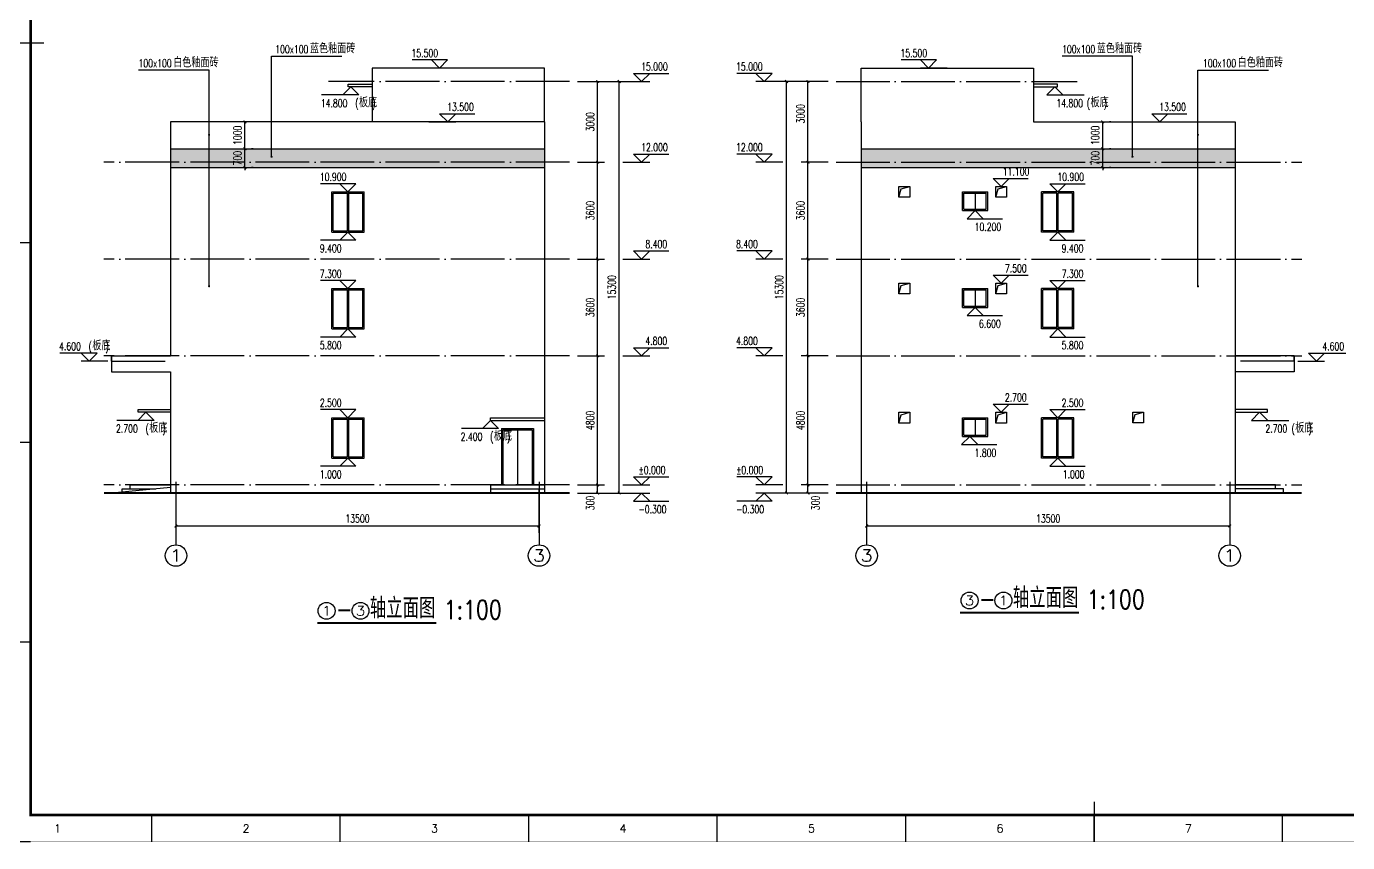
# Model space of a CAD drawing. Header units: millimetres. Extents: x 172649 to 472543, y 238332 to 449264.
# Drawn here: x 390762 to 439891, y 280894 to 311239 of the extents above; entities that cross this region are included whole.
import ezdxf
from ezdxf.enums import TextEntityAlignment as Align

# ---------------------------------------------------------------- set-up
doc = ezdxf.new("R2010")
doc.units = ezdxf.units.MM
doc.header["$LTSCALE"] = 1000
doc.linetypes.add('CENTER', pattern=[2, 1.25, -0.25, 0.25, -0.25])
doc.linetypes.add('DOTE', pattern=[2.42, 2, -0.2, 0.02, -0.2])
for name, color, linetype in [('01', 7, 'Continuous'), ('3T_WOOD', 21, 'Continuous'), ('AXIS', 3, 'Continuous'), ('AXIS_TEXT', 7, 'Continuous'), ('DIM_ELEV', 3, 'Continuous'), ('DIM_LEAD', 3, 'Continuous'), ('DIM_SYMB', 3, 'Continuous'), ('DOTE', 1, 'CENTER'), ('PUB_DIM', 3, 'Continuous'), ('PUB_TEXT', 7, 'Continuous'), ('STAIR', 2, 'Continuous'), ('TK', 7, 'Continuous'), ('WALL', 255, 'Continuous'), ('填充', 8, 'Continuous')]:
    doc.layers.add(name, color=color, linetype=linetype)
doc.styles.add('_HZTXT', font='txt.shx', dxfattribs={"width": 0.8, "bigfont": 'HZTXT.shx'})
doc.styles.add('_TCH_AXIS', font='COMPLEX', dxfattribs={"bigfont": 'GBCBIG'})
doc.styles.add('_TCH_DIM', font='SIMPLEX', dxfattribs={"bigfont": 'GBCBIG'})
doc.styles.add('_TCH_DIM_T3', font='SIMPLEX', dxfattribs={"width": 0.705882, "bigfont": 'GBCBIG'})
doc.styles.add('gedi', font='geditxt.shx', dxfattribs={"width": 0.8, "bigfont": 'hz.shx'})
doc.styles.get("Standard").update_dxf_attribs({"font": 'txt', "bigfont": 'gbcbig.shx'})
doc.dimstyles.new('_TCH_ARCH&&100', dxfattribs={"dimtxt": 297.5, "dimasz": 100, "dimexe": 250, "dimexo": 300, "dimgap": 126.25, "dimtad": 1, "dimdec": 0, "dimzin": 0, "dimdsep": 46, "dimtxsty": '_TCH_DIM_T3', "dimblk": 'ARCHTICK', "dimcen": 0.09, "dimclrt": 7, "dimazin": 2, "dimtfac": 1, "dimtdec": 0, "dimtix": 1, "dimtmove": 2, "dimatfit": 3, "dimfxl": 1, "dimtolj": 1, "dimtzin": 0, "dimarcsym": 0})
pattern_1 = [(0, (0, 0), (28.125, 56.25), [0, -56.25])]

# ---------------------------------------------------------------- blocks, each defined once
blk = doc.blocks.new('GEDI_WK_A1')
at = {"color": 3}
for p, q in [((25, 297), (0, 297)), ((25, 222.75), (0, 222.75)), ((25, 148.5), (0, 148.5)), ((25, 74.25), (0, 74.25)), ((70.08, 0), (70.08, 10)), ((140.17, 0), (140.17, 10)), ((210.25, 0), (210.25, 10)), ((280.33, 0), (280.33, 10)), ((350.42, 0), (350.42, 10)), ((420.5, 0), (420.5, 10)), ((490.58, 0), (490.58, 10)), ((25, 0), (0, 0))]:
    blk.add_line(p, q, dxfattribs=at)
for points, const_width in [([(0, 0), (841, 0), (841, 594), (0, 594)], 0.1), ([(25, 10), (831, 10), (831, 584), (25, 584)], 1)]:
    blk.add_lwpolyline(points, close=True, dxfattribs=dict(at, const_width=const_width))
at = {"color": 3, "const_width": 0.5}
for points in [[(30, 297), (0, 297)], [(420.5, 0), (420.5, 15)]]:
    blk.add_lwpolyline(points, dxfattribs=at)
at = {"color": 3}
for s, p in [('1', (35.04, 5)), ('2', (105.12, 5)), ('3', (175.21, 5)), ('4', (245.29, 5)), ('5', (315.38, 5)), ('6', (385.46, 5)), ('7', (455.54, 5))]:
    blk.add_text(s, height=3, dxfattribs=at).set_placement(p, align=Align.MIDDLE)
blk = doc.blocks.new('_ArchTick')
at = {"color": 0, "linetype": 'ByBlock', "const_width": 0.4}
blk.add_lwpolyline([(-0.5, -0.5), (0.5, 0.5)], dxfattribs=at)
blk = doc.blocks.new('*D114')
at = {"layer": 'DEFPOINTS', "color": 0}
for p in [(430784, 306691), (430784, 306691), (430784, 305991)]:
    blk.add_point(p, dxfattribs=at)
at = {"layer": 'PUB_DIM', "color": 0, "lineweight": -2}
for p, q in [((430784, 306691), (430784, 306791)), ((430784, 305991), (430784, 306691)), ((431084, 306691), (431034, 306691)), ((430784, 305991), (430784, 305891)), ((431084, 305991), (431034, 305991))]:
    blk.add_line(p, q, dxfattribs=at)
at = {"layer": 'PUB_DIM', "color": 0, "lineweight": -2, "xscale": 100, "yscale": 100, "zscale": 100}
for p, rotation in [((430784, 306691), 270), ((430784, 305991), 90)]:
    blk.add_blockref('_ArchTick', p, dxfattribs=dict(at, rotation=rotation))
at = {"layer": 'PUB_DIM', "color": 7, "insert": (430509, 306341), "char_height": 297.5, "attachment_point": 5, "rotation": 90, "style": '_TCH_DIM_T3'}
blk.add_mtext('\\A1;700', dxfattribs=at)
blk = doc.blocks.new('*D115')
at = {"layer": 'DEFPOINTS', "color": 0}
for p in [(430784, 307691), (430784, 307691), (430784, 306691)]:
    blk.add_point(p, dxfattribs=at)
at = {"layer": 'PUB_DIM', "color": 0, "lineweight": -2}
for p, q in [((430784, 306691), (430784, 307691)), ((431084, 307691), (431034, 307691)), ((431084, 306691), (431034, 306691))]:
    blk.add_line(p, q, dxfattribs=at)
at = {"layer": 'PUB_DIM', "color": 0, "lineweight": -2, "xscale": 100, "yscale": 100, "zscale": 100}
for p, rotation in [((430784, 307691), 90), ((430784, 306691), 270)]:
    blk.add_blockref('_ArchTick', p, dxfattribs=dict(at, rotation=rotation))
at = {"layer": 'PUB_DIM', "color": 7, "insert": (430509, 307191), "char_height": 297.5, "attachment_point": 5, "rotation": 90, "style": '_TCH_DIM_T3'}
blk.add_mtext('\\A1;1000', dxfattribs=at)
blk = doc.blocks.new('*D116')
at = {"layer": 'DEFPOINTS', "color": 0}
for p in [(398888, 306691), (398888, 306691), (398888, 305991)]:
    blk.add_point(p, dxfattribs=at)
at = {"layer": 'PUB_DIM', "color": 0, "lineweight": -2}
for p, q in [((398888, 306691), (398888, 306791)), ((398888, 305991), (398888, 306691)), ((399188, 306691), (399138, 306691)), ((398888, 305991), (398888, 305891)), ((399188, 305991), (399138, 305991))]:
    blk.add_line(p, q, dxfattribs=at)
at = {"layer": 'PUB_DIM', "color": 0, "lineweight": -2, "xscale": 100, "yscale": 100, "zscale": 100}
for p, rotation in [((398888, 306691), 270), ((398888, 305991), 90)]:
    blk.add_blockref('_ArchTick', p, dxfattribs=dict(at, rotation=rotation))
at = {"layer": 'PUB_DIM', "color": 7, "insert": (398613, 306341), "char_height": 297.5, "attachment_point": 5, "rotation": 90, "style": '_TCH_DIM_T3'}
blk.add_mtext('\\A1;700', dxfattribs=at)
blk = doc.blocks.new('*D117')
at = {"layer": 'DEFPOINTS', "color": 0}
for p in [(398888, 307691), (398888, 307691), (398888, 306691)]:
    blk.add_point(p, dxfattribs=at)
at = {"layer": 'PUB_DIM', "color": 0, "lineweight": -2}
for p, q in [((398888, 306691), (398888, 307691)), ((399188, 307691), (399138, 307691)), ((399188, 306691), (399138, 306691))]:
    blk.add_line(p, q, dxfattribs=at)
at = {"layer": 'PUB_DIM', "color": 0, "lineweight": -2, "xscale": 100, "yscale": 100, "zscale": 100}
for p, rotation in [((398888, 307691), 90), ((398888, 306691), 270)]:
    blk.add_blockref('_ArchTick', p, dxfattribs=dict(at, rotation=rotation))
at = {"layer": 'PUB_DIM', "color": 7, "insert": (398613, 307191), "char_height": 297.5, "attachment_point": 5, "rotation": 90, "style": '_TCH_DIM_T3'}
blk.add_mtext('\\A1;1000', dxfattribs=at)
blk = doc.blocks.new('*D449')
at = {"layer": 'DEFPOINTS', "color": 0}
for p in [(419026, 309191), (420071, 309191), (420071, 293891)]:
    blk.add_point(p, dxfattribs=at)
at = {"layer": 'PUB_DIM', "color": 0, "lineweight": -2}
for p, q in [((419771, 309191), (418776, 309191)), ((419026, 293891), (419026, 309191)), ((419771, 293891), (418776, 293891))]:
    blk.add_line(p, q, dxfattribs=at)
at = {"layer": 'PUB_DIM', "color": 0, "lineweight": -2, "xscale": 100, "yscale": 100, "zscale": 100}
for p, rotation in [((419026, 309191), 90), ((419026, 293891), 270)]:
    blk.add_blockref('_ArchTick', p, dxfattribs=dict(at, rotation=rotation))
at = {"layer": 'PUB_DIM', "color": 7, "insert": (418751, 301541), "char_height": 297.5, "attachment_point": 5, "rotation": 90, "style": '_TCH_DIM_T3'}
blk.add_mtext('\\A1;15300', dxfattribs=at)
blk = doc.blocks.new('*D450')
at = {"layer": 'DEFPOINTS', "color": 0}
for p in [(419826, 294191), (420871, 294191), (420871, 293891)]:
    blk.add_point(p, dxfattribs=at)
at = {"layer": 'PUB_DIM', "color": 0, "lineweight": -2}
for p, q in [((420571, 294191), (419576, 294191)), ((420571, 293891), (419576, 293891)), ((419826, 293891), (419826, 294191))]:
    blk.add_line(p, q, dxfattribs=at)
at = {"layer": 'PUB_DIM', "color": 0, "lineweight": -2, "xscale": 100, "yscale": 100, "zscale": 100}
for p, rotation in [((419826, 294191), 90), ((419826, 293891), 270)]:
    blk.add_blockref('_ArchTick', p, dxfattribs=dict(at, rotation=rotation))
at = {"layer": 'PUB_DIM', "color": 7, "insert": (420101, 293521), "char_height": 297.5, "attachment_point": 5, "rotation": 90, "style": '_TCH_DIM_T3'}
blk.add_mtext('\\A1;300', dxfattribs=at)
blk = doc.blocks.new('*D451')
at = {"layer": 'DEFPOINTS', "color": 0}
for p in [(419826, 298991), (420871, 298991), (420871, 294191)]:
    blk.add_point(p, dxfattribs=at)
at = {"layer": 'PUB_DIM', "color": 0, "lineweight": -2}
for p, q in [((420571, 298991), (419576, 298991)), ((419826, 294191), (419826, 298991)), ((420571, 294191), (419576, 294191))]:
    blk.add_line(p, q, dxfattribs=at)
at = {"layer": 'PUB_DIM', "color": 0, "lineweight": -2, "xscale": 100, "yscale": 100, "zscale": 100}
for p, rotation in [((419826, 298991), 90), ((419826, 294191), 270)]:
    blk.add_blockref('_ArchTick', p, dxfattribs=dict(at, rotation=rotation))
at = {"layer": 'PUB_DIM', "color": 7, "insert": (419551, 296591), "char_height": 297.5, "attachment_point": 5, "rotation": 90, "style": '_TCH_DIM_T3'}
blk.add_mtext('\\A1;4800', dxfattribs=at)
blk = doc.blocks.new('*D452')
at = {"layer": 'DEFPOINTS', "color": 0}
for p in [(419826, 302591), (420871, 302591), (420871, 298991)]:
    blk.add_point(p, dxfattribs=at)
at = {"layer": 'PUB_DIM', "color": 0, "lineweight": -2}
for p, q in [((420571, 302591), (419576, 302591)), ((419826, 298991), (419826, 302591)), ((420571, 298991), (419576, 298991))]:
    blk.add_line(p, q, dxfattribs=at)
at = {"layer": 'PUB_DIM', "color": 0, "lineweight": -2, "xscale": 100, "yscale": 100, "zscale": 100}
for p, rotation in [((419826, 302591), 90), ((419826, 298991), 270)]:
    blk.add_blockref('_ArchTick', p, dxfattribs=dict(at, rotation=rotation))
at = {"layer": 'PUB_DIM', "color": 7, "insert": (419551, 300791), "char_height": 297.5, "attachment_point": 5, "rotation": 90, "style": '_TCH_DIM_T3'}
blk.add_mtext('\\A1;3600', dxfattribs=at)
blk = doc.blocks.new('*D453')
at = {"layer": 'DEFPOINTS', "color": 0}
for p in [(419826, 306191), (420871, 306191), (420871, 302591)]:
    blk.add_point(p, dxfattribs=at)
at = {"layer": 'PUB_DIM', "color": 0, "lineweight": -2}
for p, q in [((420571, 306191), (419576, 306191)), ((419826, 302591), (419826, 306191)), ((420571, 302591), (419576, 302591))]:
    blk.add_line(p, q, dxfattribs=at)
at = {"layer": 'PUB_DIM', "color": 0, "lineweight": -2, "xscale": 100, "yscale": 100, "zscale": 100}
for p, rotation in [((419826, 306191), 90), ((419826, 302591), 270)]:
    blk.add_blockref('_ArchTick', p, dxfattribs=dict(at, rotation=rotation))
at = {"layer": 'PUB_DIM', "color": 7, "insert": (419551, 304391), "char_height": 297.5, "attachment_point": 5, "rotation": 90, "style": '_TCH_DIM_T3'}
blk.add_mtext('\\A1;3600', dxfattribs=at)
blk = doc.blocks.new('*D454')
at = {"layer": 'DEFPOINTS', "color": 0}
for p in [(419826, 309191), (420871, 309191), (420871, 306191)]:
    blk.add_point(p, dxfattribs=at)
at = {"layer": 'PUB_DIM', "color": 0, "lineweight": -2}
for p, q in [((420571, 309191), (419576, 309191)), ((419826, 306191), (419826, 309191)), ((420571, 306191), (419576, 306191))]:
    blk.add_line(p, q, dxfattribs=at)
at = {"layer": 'PUB_DIM', "color": 0, "lineweight": -2, "xscale": 100, "yscale": 100, "zscale": 100}
for p, rotation in [((419826, 309191), 90), ((419826, 306191), 270)]:
    blk.add_blockref('_ArchTick', p, dxfattribs=dict(at, rotation=rotation))
at = {"layer": 'PUB_DIM', "color": 7, "insert": (419551, 307991), "char_height": 297.5, "attachment_point": 5, "rotation": 90, "style": '_TCH_DIM_T3'}
blk.add_mtext('\\A1;3000', dxfattribs=at)
blk = doc.blocks.new('*D455')
at = {"layer": 'AXIS', "color": 0, "lineweight": -2}
for p, q in [((422007, 294008), (422007, 292415)), ((435507, 294008), (435507, 292415)), ((422007, 292665), (435507, 292665))]:
    blk.add_line(p, q, dxfattribs=at)
at = {"layer": 'DEFPOINTS', "color": 0}
for p in [(422007, 294308), (435507, 294308), (435507, 292665)]:
    blk.add_point(p, dxfattribs=at)
at = {"layer": 'AXIS', "color": 0, "lineweight": -2, "xscale": 100, "yscale": 100, "zscale": 100, "rotation": 180}
blk.add_blockref('_ArchTick', (422007, 292665), dxfattribs=at)
at = {"layer": 'AXIS', "color": 0, "lineweight": -2, "xscale": 100, "yscale": 100, "zscale": 100}
blk.add_blockref('_ArchTick', (435507, 292665), dxfattribs=at)
at = {"layer": 'AXIS', "color": 7, "insert": (428757, 292940), "char_height": 297.5, "attachment_point": 5, "style": '_TCH_DIM_T3'}
blk.add_mtext('\\A1;13500', dxfattribs=at)
blk = doc.blocks.new('*D456')
at = {"layer": 'DEFPOINTS', "color": 0}
for p in [(411759, 309191), (412804, 309191), (411759, 293891)]:
    blk.add_point(p, dxfattribs=at)
at = {"layer": 'PUB_DIM', "color": 0, "lineweight": -2}
for p, q in [((412059, 309191), (413054, 309191)), ((412804, 293891), (412804, 309191)), ((412059, 293891), (413054, 293891))]:
    blk.add_line(p, q, dxfattribs=at)
at = {"layer": 'PUB_DIM', "color": 0, "lineweight": -2, "xscale": 100, "yscale": 100, "zscale": 100}
for p, rotation in [((412804, 309191), 90), ((412804, 293891), 270)]:
    blk.add_blockref('_ArchTick', p, dxfattribs=dict(at, rotation=rotation))
at = {"layer": 'PUB_DIM', "color": 7, "insert": (412529, 301541), "char_height": 297.5, "attachment_point": 5, "rotation": 90, "style": '_TCH_DIM_T3'}
blk.add_mtext('\\A1;15300', dxfattribs=at)
blk = doc.blocks.new('*D457')
at = {"layer": 'DEFPOINTS', "color": 0}
for p in [(410959, 294191), (410959, 293891), (412004, 294191)]:
    blk.add_point(p, dxfattribs=at)
at = {"layer": 'PUB_DIM', "color": 0, "lineweight": -2}
for p, q in [((411259, 294191), (412254, 294191)), ((411259, 293891), (412254, 293891)), ((412004, 293891), (412004, 294191))]:
    blk.add_line(p, q, dxfattribs=at)
at = {"layer": 'PUB_DIM', "color": 0, "lineweight": -2, "xscale": 100, "yscale": 100, "zscale": 100}
for p, rotation in [((412004, 294191), 90), ((412004, 293891), 270)]:
    blk.add_blockref('_ArchTick', p, dxfattribs=dict(at, rotation=rotation))
at = {"layer": 'PUB_DIM', "color": 7, "insert": (411729, 293521), "char_height": 297.5, "attachment_point": 5, "rotation": 90, "style": '_TCH_DIM_T3'}
blk.add_mtext('\\A1;300', dxfattribs=at)
blk = doc.blocks.new('*D458')
at = {"layer": 'DEFPOINTS', "color": 0}
for p in [(410959, 298991), (412004, 298991), (410959, 294191)]:
    blk.add_point(p, dxfattribs=at)
at = {"layer": 'PUB_DIM', "color": 0, "lineweight": -2}
for p, q in [((411259, 298991), (412254, 298991)), ((412004, 294191), (412004, 298991)), ((411259, 294191), (412254, 294191))]:
    blk.add_line(p, q, dxfattribs=at)
at = {"layer": 'PUB_DIM', "color": 0, "lineweight": -2, "xscale": 100, "yscale": 100, "zscale": 100}
for p, rotation in [((412004, 298991), 90), ((412004, 294191), 270)]:
    blk.add_blockref('_ArchTick', p, dxfattribs=dict(at, rotation=rotation))
at = {"layer": 'PUB_DIM', "color": 7, "insert": (411729, 296591), "char_height": 297.5, "attachment_point": 5, "rotation": 90, "style": '_TCH_DIM_T3'}
blk.add_mtext('\\A1;4800', dxfattribs=at)
blk = doc.blocks.new('*D459')
at = {"layer": 'DEFPOINTS', "color": 0}
for p in [(410959, 302591), (412004, 302591), (410959, 298991)]:
    blk.add_point(p, dxfattribs=at)
at = {"layer": 'PUB_DIM', "color": 0, "lineweight": -2}
for p, q in [((411259, 302591), (412254, 302591)), ((412004, 298991), (412004, 302591)), ((411259, 298991), (412254, 298991))]:
    blk.add_line(p, q, dxfattribs=at)
at = {"layer": 'PUB_DIM', "color": 0, "lineweight": -2, "xscale": 100, "yscale": 100, "zscale": 100}
for p, rotation in [((412004, 302591), 90), ((412004, 298991), 270)]:
    blk.add_blockref('_ArchTick', p, dxfattribs=dict(at, rotation=rotation))
at = {"layer": 'PUB_DIM', "color": 7, "insert": (411729, 300791), "char_height": 297.5, "attachment_point": 5, "rotation": 90, "style": '_TCH_DIM_T3'}
blk.add_mtext('\\A1;3600', dxfattribs=at)
blk = doc.blocks.new('*D460')
at = {"layer": 'DEFPOINTS', "color": 0}
for p in [(410959, 306191), (412004, 306191), (410959, 302591)]:
    blk.add_point(p, dxfattribs=at)
at = {"layer": 'PUB_DIM', "color": 0, "lineweight": -2}
for p, q in [((411259, 306191), (412254, 306191)), ((412004, 302591), (412004, 306191)), ((411259, 302591), (412254, 302591))]:
    blk.add_line(p, q, dxfattribs=at)
at = {"layer": 'PUB_DIM', "color": 0, "lineweight": -2, "xscale": 100, "yscale": 100, "zscale": 100}
for p, rotation in [((412004, 306191), 90), ((412004, 302591), 270)]:
    blk.add_blockref('_ArchTick', p, dxfattribs=dict(at, rotation=rotation))
at = {"layer": 'PUB_DIM', "color": 7, "insert": (411729, 304391), "char_height": 297.5, "attachment_point": 5, "rotation": 90, "style": '_TCH_DIM_T3'}
blk.add_mtext('\\A1;3600', dxfattribs=at)
blk = doc.blocks.new('*D461')
at = {"layer": 'DEFPOINTS', "color": 0}
for p in [(410959, 309191), (412004, 309191), (410959, 306191)]:
    blk.add_point(p, dxfattribs=at)
at = {"layer": 'PUB_DIM', "color": 0, "lineweight": -2}
for p, q in [((411259, 309191), (412254, 309191)), ((412004, 306191), (412004, 309191)), ((411259, 306191), (412254, 306191))]:
    blk.add_line(p, q, dxfattribs=at)
at = {"layer": 'PUB_DIM', "color": 0, "lineweight": -2, "xscale": 100, "yscale": 100, "zscale": 100}
for p, rotation in [((412004, 309191), 90), ((412004, 306191), 270)]:
    blk.add_blockref('_ArchTick', p, dxfattribs=dict(at, rotation=rotation))
at = {"layer": 'PUB_DIM', "color": 7, "insert": (411729, 307691), "char_height": 297.5, "attachment_point": 5, "rotation": 90, "style": '_TCH_DIM_T3'}
blk.add_mtext('\\A1;3000', dxfattribs=at)
blk = doc.blocks.new('*D462')
at = {"layer": 'AXIS', "color": 0, "lineweight": -2}
for p, q in [((396323, 294008), (396323, 292415)), ((409823, 294008), (409823, 292415)), ((396323, 292665), (409823, 292665))]:
    blk.add_line(p, q, dxfattribs=at)
at = {"layer": 'DEFPOINTS', "color": 0}
for p in [(396323, 294308), (409823, 294308), (409823, 292665)]:
    blk.add_point(p, dxfattribs=at)
at = {"layer": 'AXIS', "color": 0, "lineweight": -2, "xscale": 100, "yscale": 100, "zscale": 100, "rotation": 180}
blk.add_blockref('_ArchTick', (396323, 292665), dxfattribs=at)
at = {"layer": 'AXIS', "color": 0, "lineweight": -2, "xscale": 100, "yscale": 100, "zscale": 100}
blk.add_blockref('_ArchTick', (409823, 292665), dxfattribs=at)
at = {"layer": 'AXIS', "color": 7, "insert": (403073, 292940), "char_height": 297.5, "attachment_point": 5, "style": '_TCH_DIM_T3'}
blk.add_mtext('\\A1;13500', dxfattribs=at)

msp = doc.modelspace()

# ---------------------------------------------------------------- hatches: boundary and pattern name
at = {"layer": '填充'}
h = msp.add_hatch(dxfattribs=at)
h.set_pattern_fill('松散材料', color=256, scale=30, style=0)
h.set_pattern_definition(pattern_1)
h.paths.add_polyline_path([(396123.2, 306690.9), (396123.2, 305990.9), (410023.2, 305990.9), (410023.2, 306690.9)])
h = msp.add_hatch(dxfattribs=at)
h.set_pattern_fill('松散材料', color=256, scale=30, style=0)
h.set_pattern_definition(pattern_1)
h.paths.add_polyline_path([(435707.4, 305990.9), (435707.4, 306690.9), (421807.4, 306690.9), (421807.4, 305990.9)])

# ---------------------------------------------------------------- linework, layer by layer
at = {"layer": '01', "const_width": 80}
for points in [[(410959.2, 293890.9), (393646.6, 293890.9)], [(420871.4, 293890.9), (438184, 293890.9)]]:
    msp.add_lwpolyline(points, dxfattribs=at)
at = {"layer": '3T_WOOD'}
for p, q in [((426042.1, 305040.9), (426042.1, 304440.9)), ((426042.1, 301440.9), (426042.1, 300840.9)), ((426042.1, 296640.9), (426042.1, 296040.9))]:
    msp.add_line(p, q, dxfattribs=at)
for points in [[(402123.5, 305090.9), (403323.2, 305090.9)], [(402123.5, 303590.9), (402123.5, 305090.9)], [(402754.1, 303590.9), (402754.1, 305090.9)], [(403323.2, 303590.9), (403323.2, 305090.9)], [(425576.8, 305090.9), (426507.4, 305090.9)], [(425576.8, 304390.9), (425576.8, 305090.9)], [(426507.4, 304390.9), (426507.4, 305090.9)], [(429707.1, 305090.9), (428507.4, 305090.9)], [(428507.4, 303590.9), (428507.4, 305090.9)], [(429076.5, 303590.9), (429076.5, 305090.9)], [(429707.1, 303590.9), (429707.1, 305090.9)], [(402173.5, 305040.9), (402704.1, 305040.9)], [(402173.5, 303640.9), (402173.5, 305040.9)], [(402704.1, 303640.9), (402704.1, 305040.9)], [(402754.1, 305040.9), (403273.2, 305040.9)], [(403273.2, 303640.9), (403273.2, 305040.9)], [(425626.8, 305040.9), (426457.4, 305040.9)], [(425626.8, 304440.9), (425626.8, 305040.9)], [(426457.4, 304440.9), (426457.4, 305040.9)], [(429076.5, 305040.9), (428557.4, 305040.9)], [(428557.4, 303640.9), (428557.4, 305040.9)], [(429657.1, 305040.9), (429126.5, 305040.9)], [(429126.5, 303640.9), (429126.5, 305040.9)], [(429657.1, 303640.9), (429657.1, 305040.9)], [(425576.8, 304390.9), (426507.4, 304390.9)], [(425626.8, 304440.9), (426457.4, 304440.9)], [(402173.5, 303640.9), (402704.1, 303640.9)], [(402754.1, 303640.9), (403273.2, 303640.9)], [(429076.5, 303640.9), (428557.4, 303640.9)], [(429657.1, 303640.9), (429126.5, 303640.9)], [(402123.5, 303590.9), (403323.2, 303590.9)], [(429707.1, 303590.9), (428507.4, 303590.9)], [(402123.5, 301490.9), (403323.2, 301490.9)], [(402123.5, 299990.9), (402123.5, 301490.9)], [(402173.5, 301440.9), (402704.1, 301440.9)], [(402173.5, 300040.9), (402173.5, 301440.9)], [(402704.1, 300040.9), (402704.1, 301440.9)], [(402754.1, 299990.9), (402754.1, 301490.9)], [(402754.1, 301440.9), (403273.2, 301440.9)], [(403273.2, 300040.9), (403273.2, 301440.9)], [(403323.2, 299990.9), (403323.2, 301490.9)], [(425576.8, 301490.9), (426507.4, 301490.9)], [(425576.8, 300790.9), (425576.8, 301490.9)], [(425626.8, 301440.9), (426457.4, 301440.9)], [(425626.8, 300840.9), (425626.8, 301440.9)], [(426457.4, 300840.9), (426457.4, 301440.9)], [(426507.4, 300790.9), (426507.4, 301490.9)], [(429707.1, 301490.9), (428507.4, 301490.9)], [(428507.4, 299990.9), (428507.4, 301490.9)], [(429076.5, 301440.9), (428557.4, 301440.9)], [(428557.4, 300040.9), (428557.4, 301440.9)], [(429076.5, 299990.9), (429076.5, 301490.9)], [(429657.1, 301440.9), (429126.5, 301440.9)], [(429126.5, 300040.9), (429126.5, 301440.9)], [(429657.1, 300040.9), (429657.1, 301440.9)], [(429707.1, 299990.9), (429707.1, 301490.9)], [(425576.8, 300790.9), (426507.4, 300790.9)], [(425626.8, 300840.9), (426457.4, 300840.9)], [(402123.5, 299990.9), (403323.2, 299990.9)], [(402173.5, 300040.9), (402704.1, 300040.9)], [(402754.1, 300040.9), (403273.2, 300040.9)], [(429707.1, 299990.9), (428507.4, 299990.9)], [(429076.5, 300040.9), (428557.4, 300040.9)], [(429657.1, 300040.9), (429126.5, 300040.9)], [(402123.5, 296690.9), (403323.2, 296690.9)], [(402123.5, 295190.9), (402123.5, 296690.9)], [(402173.5, 296640.9), (402704.1, 296640.9)], [(402173.5, 295240.9), (402173.5, 296640.9)], [(402704.1, 295240.9), (402704.1, 296640.9)], [(402754.1, 295190.9), (402754.1, 296690.9)], [(402754.1, 296640.9), (403273.2, 296640.9)], [(403273.2, 295240.9), (403273.2, 296640.9)], [(403323.2, 295190.9), (403323.2, 296690.9)], [(425576.8, 296690.9), (426507.4, 296690.9)], [(425576.8, 295990.9), (425576.8, 296690.9)], [(425626.8, 296640.9), (426457.4, 296640.9)], [(425626.8, 296040.9), (425626.8, 296640.9)], [(426457.4, 296040.9), (426457.4, 296640.9)], [(426507.4, 295990.9), (426507.4, 296690.9)], [(429707.1, 296690.9), (428507.4, 296690.9)], [(428507.4, 295190.9), (428507.4, 296690.9)], [(429076.5, 296640.9), (428557.4, 296640.9)], [(428557.4, 295240.9), (428557.4, 296640.9)], [(429076.5, 295190.9), (429076.5, 296690.9)], [(429657.1, 296640.9), (429126.5, 296640.9)], [(429126.5, 295240.9), (429126.5, 296640.9)], [(429657.1, 295240.9), (429657.1, 296640.9)], [(429707.1, 295190.9), (429707.1, 296690.9)], [(425576.8, 295990.9), (426507.4, 295990.9)], [(425626.8, 296040.9), (426457.4, 296040.9)], [(402123.5, 295190.9), (403323.2, 295190.9)], [(402173.5, 295240.9), (402704.1, 295240.9)], [(402754.1, 295240.9), (403273.2, 295240.9)], [(429707.1, 295190.9), (428507.4, 295190.9)], [(429076.5, 295240.9), (428557.4, 295240.9)], [(429657.1, 295240.9), (429126.5, 295240.9)]]:
    msp.add_lwpolyline(points, dxfattribs=at)
at = {"layer": 'AXIS'}
for p, q in [((396323.2, 294307.7), (396323.2, 291965.5)), ((409823.2, 294307.7), (409823.2, 291965.5)), ((422007.4, 294307.7), (422007.4, 291965.5)), ((435507.4, 294307.7), (435507.4, 291965.5))]:
    msp.add_line(p, q, dxfattribs=at)
for centre in [(396323.2, 291565.5), (409823.2, 291565.5), (422007.4, 291565.5), (435507.4, 291565.5)]:
    msp.add_circle(centre, 400, dxfattribs=at)
at = {"layer": 'DIM_ELEV'}
for p, q in [((406423.2, 309990.9), (405111.7, 309990.9)), ((406123.2, 309690.9), (405823.2, 309990.9)), ((406823.2, 309690.9), (405823.2, 309690.9)), ((406123.2, 309690.9), (406423.2, 309990.9)), ((424607.4, 309990.9), (423295.9, 309990.9)), ((424307.4, 309690.9), (424007.4, 309990.9)), ((425007.4, 309690.9), (424007.4, 309690.9)), ((424307.4, 309690.9), (424607.4, 309990.9)), ((412938.8, 309190.9), (413938.8, 309190.9)), ((413638.8, 309190.9), (413338.8, 309490.9)), ((413338.8, 309490.9), (414650.3, 309490.9)), ((413638.8, 309190.9), (413938.8, 309490.9)), ((418491.8, 309490.9), (417180.3, 309490.9)), ((418191.8, 309190.9), (417891.8, 309490.9)), ((418891.8, 309190.9), (417891.8, 309190.9)), ((418191.8, 309190.9), (418491.8, 309490.9)), ((403123.7, 308690.9), (401739.2, 308690.9)), ((402823.7, 308990.9), (402523.7, 308690.9)), ((402823.7, 308990.9), (403123.7, 308690.9)), ((429006.9, 308990.9), (428706.9, 308690.9)), ((428706.9, 308690.9), (430091.4, 308690.9)), ((429006.9, 308990.9), (429306.9, 308690.9)), ((405727.1, 307690.9), (406727.1, 307690.9)), ((406427.1, 307690.9), (406127.1, 307990.9)), ((406127.1, 307990.9), (407438.6, 307990.9)), ((406427.1, 307690.9), (406727.1, 307990.9)), ((432206.4, 307690.9), (433206.4, 307690.9)), ((432906.4, 307690.9), (432606.4, 307990.9)), ((432606.4, 307990.9), (433917.9, 307990.9)), ((432906.4, 307690.9), (433206.4, 307990.9)), ((412938.8, 306190.9), (413938.8, 306190.9)), ((413638.8, 306190.9), (413338.8, 306490.9)), ((413338.8, 306490.9), (414650.3, 306490.9)), ((413638.8, 306190.9), (413938.8, 306490.9)), ((418491.8, 306490.9), (417180.3, 306490.9)), ((418191.8, 306190.9), (417891.8, 306490.9)), ((418891.8, 306190.9), (417891.8, 306190.9)), ((418191.8, 306190.9), (418491.8, 306490.9)), ((427007.4, 305290.9), (426707.4, 305590.9)), ((426707.4, 305590.9), (428018.9, 305590.9)), ((427007.4, 305290.9), (427307.4, 305590.9)), ((403013.4, 305390.9), (401701.9, 305390.9)), ((402713.4, 305090.9), (402413.4, 305390.9)), ((402713.4, 305090.9), (403013.4, 305390.9)), ((429117.2, 305090.9), (428817.2, 305390.9)), ((428817.2, 305390.9), (430128.7, 305390.9)), ((429117.2, 305090.9), (429417.2, 305390.9)), ((426042.1, 304390.9), (425742.1, 304090.9)), ((426042.1, 304390.9), (426342.1, 304090.9)), ((425742.1, 304090.9), (427053.6, 304090.9)), ((403013.4, 303290.9), (401701.9, 303290.9)), ((402713.4, 303590.9), (402413.4, 303290.9)), ((402713.4, 303590.9), (403013.4, 303290.9)), ((429117.2, 303590.9), (428817.2, 303290.9)), ((428817.2, 303290.9), (430128.7, 303290.9)), ((429117.2, 303590.9), (429417.2, 303290.9)), ((413638.8, 302590.9), (413338.8, 302890.9)), ((413338.8, 302890.9), (414650.3, 302890.9)), ((413638.8, 302590.9), (413938.8, 302890.9)), ((418491.8, 302890.9), (417180.3, 302890.9)), ((418191.8, 302590.9), (417891.8, 302890.9)), ((418191.8, 302590.9), (418491.8, 302890.9)), ((412938.8, 302590.9), (413938.8, 302590.9)), ((418891.8, 302590.9), (417891.8, 302590.9)), ((403013.4, 301790.9), (401701.9, 301790.9)), ((402713.4, 301490.9), (402413.4, 301790.9)), ((402713.4, 301490.9), (403013.4, 301790.9)), ((427007.4, 301690.9), (426707.4, 301990.9)), ((426707.4, 301990.9), (428018.9, 301990.9)), ((427007.4, 301690.9), (427307.4, 301990.9)), ((429117.2, 301490.9), (428817.2, 301790.9)), ((428817.2, 301790.9), (430128.7, 301790.9)), ((429117.2, 301490.9), (429417.2, 301790.9)), ((426042.1, 300790.9), (425742.1, 300490.9)), ((426042.1, 300790.9), (426342.1, 300490.9)), ((425742.1, 300490.9), (427053.6, 300490.9)), ((403013.4, 299690.9), (401701.9, 299690.9)), ((402713.4, 299990.9), (402413.4, 299690.9)), ((402713.4, 299990.9), (403013.4, 299690.9)), ((429117.2, 299990.9), (428817.2, 299690.9)), ((428817.2, 299690.9), (430128.7, 299690.9)), ((429117.2, 299990.9), (429417.2, 299690.9)), ((413638.8, 298990.9), (413338.8, 299290.9)), ((413338.8, 299290.9), (414650.3, 299290.9)), ((413638.8, 298990.9), (413938.8, 299290.9)), ((418491.8, 299290.9), (417180.3, 299290.9)), ((418191.8, 298990.9), (417891.8, 299290.9)), ((418191.8, 298990.9), (418491.8, 299290.9)), ((393392.1, 299090.9), (392007.5, 299090.9)), ((393092.1, 298790.9), (392792.1, 299090.9)), ((393792.1, 298790.9), (392792.1, 298790.9)), ((393092.1, 298790.9), (393392.1, 299090.9)), ((412938.8, 298990.9), (413938.8, 298990.9)), ((418891.8, 298990.9), (417891.8, 298990.9)), ((438038.5, 298790.9), (439038.5, 298790.9)), ((438738.5, 298790.9), (438438.5, 299090.9)), ((438438.5, 299090.9), (439823.1, 299090.9)), ((438738.5, 298790.9), (439038.5, 299090.9)), ((395208.6, 296890.9), (394908.6, 296590.9)), ((395208.6, 296890.9), (395508.6, 296590.9)), ((403013.4, 296990.9), (401701.9, 296990.9)), ((402713.4, 296690.9), (402413.4, 296990.9)), ((402713.4, 296690.9), (403013.4, 296990.9)), ((427007.4, 296890.9), (426707.4, 297190.9)), ((426707.4, 297190.9), (428018.9, 297190.9)), ((427007.4, 296890.9), (427307.4, 297190.9)), ((429117.2, 296690.9), (428817.2, 296990.9)), ((428817.2, 296990.9), (430128.7, 296990.9)), ((429117.2, 296690.9), (429417.2, 296990.9)), ((436622, 296890.9), (436322, 296590.9)), ((436622, 296890.9), (436922, 296590.9)), ((395508.6, 296590.9), (394124, 296590.9)), ((408323.2, 296290.9), (406938.7, 296290.9)), ((408023.2, 296590.9), (407723.2, 296290.9)), ((408023.2, 296590.9), (408323.2, 296290.9)), ((436322, 296590.9), (437706.6, 296590.9)), ((425838.7, 295990.9), (425538.7, 295690.9)), ((425838.7, 295990.9), (426138.7, 295690.9)), ((425538.7, 295690.9), (426850.2, 295690.9)), ((403013.4, 294890.9), (401701.9, 294890.9)), ((402713.4, 295190.9), (402413.4, 294890.9)), ((402713.4, 295190.9), (403013.4, 294890.9)), ((429117.2, 295190.9), (428817.2, 294890.9)), ((428817.2, 294890.9), (430128.7, 294890.9)), ((429117.2, 295190.9), (429417.2, 294890.9)), ((413638.8, 294190.9), (413338.8, 294490.9)), ((413338.8, 294490.9), (414650.3, 294490.9)), ((413638.8, 294190.9), (413938.8, 294490.9)), ((418491.8, 294490.9), (417180.3, 294490.9)), ((418191.8, 294190.9), (417891.8, 294490.9)), ((418191.8, 294190.9), (418491.8, 294490.9)), ((412938.8, 294190.9), (413938.8, 294190.9)), ((412938.8, 293890.9), (413938.8, 293890.9)), ((413638.8, 293890.9), (413338.8, 293590.9)), ((413638.8, 293890.9), (413938.8, 293590.9)), ((418891.8, 294190.9), (417891.8, 294190.9)), ((418191.8, 293890.9), (417891.8, 293590.9)), ((418891.8, 293890.9), (417891.8, 293890.9)), ((418191.8, 293890.9), (418491.8, 293590.9)), ((413338.8, 293590.9), (414650.3, 293590.9)), ((418491.8, 293590.9), (417180.3, 293590.9))]:
    msp.add_line(p, q, dxfattribs=at)
at = {"layer": 'DIM_LEAD'}
for p, q in [((399878.4, 306393.9), (399878.4, 310138.8)), ((399878.4, 310138.8), (402495.8, 310138.8)), ((431891.8, 310138.8), (429274.3, 310138.8)), ((431891.8, 306393.9), (431891.8, 310138.8)), ((397554.9, 309615.3), (394930.7, 309615.3)), ((397554.9, 301578.3), (397554.9, 309615.3)), ((397554.9, 307208.5), (397554.9, 309615.3)), ((434326.8, 301578.3), (434326.8, 309615.3)), ((434326.8, 307208.5), (434326.8, 309615.3)), ((434326.8, 309615.3), (436951, 309615.3))]:
    msp.add_line(p, q, dxfattribs=at)
at = {"layer": 'DIM_LEAD', "const_width": 40}
for points in [[(397554.9, 307188.5, 1), (397554.9, 307228.5, 1)], [(434326.8, 307188.5, 1), (434326.8, 307228.5, 1)], [(399878.4, 306373.9, 1), (399878.4, 306413.9, 1)], [(431891.8, 306373.9, 1), (431891.8, 306413.9, 1)], [(397554.9, 301558.3, 1), (397554.9, 301598.3, 1)], [(434326.8, 301558.3, 1), (434326.8, 301598.3, 1)]]:
    msp.add_lwpolyline(points, format="xyb", close=True, dxfattribs=at)
at = {"layer": 'DIM_SYMB', "const_width": 70}
for points in [[(425483.6, 289438.9), (429908.8, 289438.9)], [(401574.6, 289055.3), (405999.8, 289055.3)]]:
    msp.add_lwpolyline(points, dxfattribs=at)
at = {"layer": 'DOTE', "linetype": 'DOTE'}
for p, q in [((410959.2, 309190.9), (401989.5, 309190.9)), ((420871.4, 309190.9), (429841.1, 309190.9)), ((410959.2, 306190.9), (393646.6, 306190.9)), ((420871.4, 306190.9), (438184, 306190.9)), ((410959.2, 302590.9), (393646.6, 302590.9)), ((420871.4, 302590.9), (438184, 302590.9)), ((410959.2, 298990.9), (393646.6, 298990.9)), ((393923.2, 298790.9), (396123.2, 298790.9)), ((420871.4, 298990.9), (438184, 298990.9)), ((437907.4, 298790.9), (435707.4, 298790.9)), ((410959.2, 294190.9), (393646.6, 294190.9)), ((420871.4, 294190.9), (438184, 294190.9))]:
    msp.add_line(p, q, dxfattribs=at)
at = {"layer": 'PUB_TEXT'}
for centre in [(425833.6, 289893.9), (427093.6, 289893.9), (401924.6, 289510.3), (403184.6, 289510.3)]:
    msp.add_circle(centre, 315, dxfattribs=at)
at = {"layer": 'STAIR'}
for p, q in [((423207.4, 304890.9), (423296.1, 305202.8)), ((423296.1, 305202.8), (423607.4, 305290.9)), ((426807.4, 304890.9), (426896.1, 305202.8)), ((426896.1, 305202.8), (427207.4, 305290.9)), ((423296.1, 301602.8), (423607.4, 301690.9)), ((426896.1, 301602.8), (427207.4, 301690.9)), ((423207.4, 301290.9), (423296.1, 301602.8)), ((426807.4, 301290.9), (426896.1, 301602.8)), ((423207.4, 296490.9), (423296.1, 296802.8)), ((423296.1, 296802.8), (423607.4, 296890.9)), ((426807.4, 296490.9), (426896.1, 296802.8)), ((426896.1, 296802.8), (427207.4, 296890.9)), ((431907.4, 296497.3), (431996.1, 296809.2)), ((431996.1, 296809.2), (432307.4, 296897.3))]:
    msp.add_line(p, q, dxfattribs=at)
for points in [[(423207.4, 305290.9), (423607.4, 305290.9), (423607.4, 304890.9), (423207.4, 304890.9), (423207.4, 305290.9)], [(426807.4, 305290.9), (427207.4, 305290.9), (427207.4, 304890.9), (426807.4, 304890.9), (426807.4, 305290.9)], [(423207.4, 301690.9), (423607.4, 301690.9), (423607.4, 301290.9), (423207.4, 301290.9), (423207.4, 301690.9)], [(426807.4, 301690.9), (427207.4, 301690.9), (427207.4, 301290.9), (426807.4, 301290.9), (426807.4, 301690.9)], [(423207.4, 296890.9), (423607.4, 296890.9), (423607.4, 296490.9), (423207.4, 296490.9), (423207.4, 296890.9)], [(426807.4, 296890.9), (427207.4, 296890.9), (427207.4, 296490.9), (426807.4, 296490.9), (426807.4, 296890.9)], [(431907.4, 296897.3), (432307.4, 296897.3), (432307.4, 296497.3), (431907.4, 296497.3), (431907.4, 296897.3)]]:
    msp.add_lwpolyline(points, dxfattribs=at)
at = {"layer": 'TK'}
for p, q in [((410023.2, 309690.9), (403623.2, 309690.9)), ((403623.2, 309690.9), (403623.2, 307690.9)), ((410023.2, 307690.9), (410023.2, 309690.9)), ((402723.2, 308990.9), (402723.2, 309090.9)), ((402723.2, 309090.9), (403623.2, 309090.9)), ((429107.4, 309090.9), (428207.4, 309090.9)), ((429107.4, 308990.9), (429107.4, 309090.9)), ((403623.2, 308990.9), (402723.2, 308990.9)), ((428207.4, 308990.9), (429107.4, 308990.9)), ((396123.2, 306690.9), (410023.2, 306690.9)), ((421807.4, 306690.9), (435707.4, 306690.9)), ((396123.2, 305990.9), (410023.2, 305990.9)), ((421807.4, 305990.9), (435707.4, 305990.9)), ((437907.4, 298990.9), (435707.4, 298990.9)), ((437907.4, 298990.9), (437907.4, 298790.9)), ((437907.4, 298790.9), (437907.4, 298990.9)), ((437907.4, 298790.9), (437907.4, 298390.9)), ((437907.4, 298390.9), (435707.4, 298390.9)), ((394923.2, 296890.9), (394923.2, 296990.9)), ((394923.2, 296990.9), (396123.2, 296990.9)), ((396123.2, 296890.9), (394923.2, 296890.9)), ((436907.4, 296990.9), (435707.4, 296990.9)), ((435707.4, 296890.9), (436907.4, 296890.9)), ((436907.4, 296890.9), (436907.4, 296990.9)), ((408023.2, 296690.9), (410023.2, 296690.9)), ((408023.2, 296590.9), (408023.2, 296690.9)), ((408023.2, 296590.9), (410023.2, 296590.9)), ((408423.2, 296290.9), (408423.2, 294190.9)), ((408423.2, 296290.9), (409623.2, 296290.9)), ((409623.2, 296290.9), (409623.2, 294190.9)), ((408473.2, 296240.9), (408473.2, 294190.9)), ((408473.2, 296240.9), (409573.2, 296240.9)), ((409023.2, 296240.9), (409023.2, 294190.9)), ((409573.2, 296240.9), (409573.2, 294190.9)), ((396123.2, 294090.9), (393923.2, 293890.9)), ((394323.2, 293890.9), (394323.2, 294040.9)), ((394323.2, 294040.9), (395573.2, 294040.9)), ((394623.2, 294040.9), (394623.2, 294190.9)), ((394623.2, 294190.9), (396123.2, 294190.9)), ((408023.2, 294190.9), (408023.2, 293890.9)), ((408023.2, 294190.9), (410023.2, 294190.9)), ((408023.2, 294040.9), (410023.2, 294040.9)), ((408023.2, 293890.9), (410023.2, 293890.9)), ((437207.4, 294190.9), (435707.4, 294190.9)), ((437507.4, 294040.9), (435707.4, 294040.9)), ((437207.4, 294040.9), (437207.4, 294190.9)), ((437507.4, 293890.9), (437507.4, 294040.9))]:
    msp.add_line(p, q, dxfattribs=at)
at = {"layer": 'WALL'}
for p, q in [((421807.4, 309690.9), (428207.4, 309690.9)), ((421807.4, 307690.9), (421807.4, 309690.9)), ((428207.4, 309690.9), (428207.4, 307690.9)), ((410023.2, 307690.9), (396123.2, 307690.9)), ((396123.2, 307690.9), (396123.2, 298990.9)), ((410023.2, 307690.9), (410023.2, 293890.9)), ((421807.4, 307690.9), (421807.4, 293890.9)), ((428207.4, 307690.9), (435707.4, 307690.9)), ((435707.4, 307690.9), (435707.4, 298990.9)), ((393923.2, 298990.9), (393923.2, 298790.9)), ((393923.2, 298790.9), (393923.2, 298990.9)), ((393923.2, 298990.9), (396123.2, 298990.9)), ((393923.2, 298790.9), (393923.2, 298390.9)), ((435707.4, 299061.6), (435707.4, 293890.9)), ((393923.2, 298390.9), (396123.2, 298390.9)), ((396123.2, 298390.9), (396123.2, 293890.9))]:
    msp.add_line(p, q, dxfattribs=at)

# ---------------------------------------------------------------- block references
at = {"xscale": 100, "yscale": 100, "zscale": 100}
msp.add_blockref('GEDI_WK_A1', (388418.4, 280919.4), dxfattribs=at)

# ---------------------------------------------------------------- texts
at = {"layer": 'AXIS_TEXT', "style": '_TCH_AXIS'}
for s, width, p, p2 in [('1', 2.333333, (396096.9, 291339.2), (396549.5, 291339.2)), ('3', 1.5, (409596.9, 291339.2), (410049.5, 291339.2)), ('3', 1.5, (421781.1, 291339.2), (422233.7, 291339.2)), ('1', 2.333333, (435281.1, 291339.2), (435733.7, 291339.2))]:
    msp.add_text(s, height=452.5, dxfattribs=dict(at, width=width)).set_placement(p, p2, align=Align.FIT)
at = {"layer": 'PUB_TEXT'}
for s, height, style, width, p in [('100x100', 297.5, '_TCH_DIM', 0.705882, (400014.3, 310243.8)), ('100x100', 297.5, '_TCH_DIM', 0.705882, (429274.3, 310243.8)), ('100x100', 297.5, '_TCH_DIM', 0.705882, (394930.7, 309720.3)), ('15.500', 297.5, '_TCH_DIM', 0.705882, (405081.7, 310095.9)), ('15.500', 297.5, '_TCH_DIM', 0.705882, (423265.9, 310095.9)), ('100x100', 297.5, '_TCH_DIM', 0.705882, (434514.2, 309720.3)), ('15.000', 297.5, '_TCH_DIM', 0.705882, (413620.3, 309595.9)), ('15.000', 297.5, '_TCH_DIM', 0.705882, (417150.3, 309595.9)), ('14.800', 297.5, '_TCH_DIM', 0.705882, (401709.2, 308235.9)), ('(', 297.5, '_TCH_DIM', 0.705882, (402989.2, 308235.9)), (')', 297.5, '_TCH_DIM', 0.705882, (403620.6, 308235.9)), ('14.800', 297.5, '_TCH_DIM', 0.705882, (429061.4, 308235.9)), ('(', 297.5, '_TCH_DIM', 0.705882, (430191.4, 308235.9)), (')', 297.5, '_TCH_DIM', 0.705882, (430822.9, 308235.9)), ('13.500', 297.5, '_TCH_DIM', 0.705882, (406408.6, 308095.9)), ('13.500', 297.5, '_TCH_DIM', 0.705882, (432887.9, 308095.9)), ('12.000', 297.5, '_TCH_DIM', 0.705882, (413620.3, 306595.9)), ('12.000', 297.5, '_TCH_DIM', 0.705882, (417150.3, 306595.9)), ('10.900', 297.5, '_TCH_DIM', 0.705882, (401671.9, 305495.9)), ('11.100', 297.5, '_TCH_DIM', 0.705882, (427068.9, 305695.9)), ('10.900', 297.5, '_TCH_DIM', 0.705882, (429098.7, 305495.9)), ('10.200', 297.5, '_TCH_DIM', 0.705882, (426023.6, 303635.9)), ('9.400', 297.5, '_TCH_DIM', 0.705882, (401671.9, 302835.9)), ('8.400', 297.5, '_TCH_DIM', 0.705882, (413780.3, 302995.9)), ('8.400', 297.5, '_TCH_DIM', 0.705882, (417150.3, 302995.9)), ('9.400', 297.5, '_TCH_DIM', 0.705882, (429258.7, 302835.9)), ('7.300', 297.5, '_TCH_DIM', 0.705882, (401671.9, 301895.9)), ('7.500', 297.5, '_TCH_DIM', 0.705882, (427148.9, 302095.9)), ('7.300', 297.5, '_TCH_DIM', 0.705882, (429258.7, 301895.9)), ('6.600', 297.5, '_TCH_DIM', 0.705882, (426183.6, 300035.9)), ('4.800', 297.5, '_TCH_DIM', 0.705882, (413780.3, 299395.9)), ('4.800', 297.5, '_TCH_DIM', 0.705882, (417150.3, 299395.9)), ('4.600', 297.5, '_TCH_DIM', 0.705882, (391977.5, 299195.9)), ('(', 297.5, '_TCH_DIM', 0.705882, (393073.5, 299195.9)), (')', 297.5, '_TCH_DIM', 0.705882, (393705, 299195.9)), ('5.800', 297.5, '_TCH_DIM', 0.705882, (401671.9, 299235.9)), ('5.800', 297.5, '_TCH_DIM', 0.705882, (429258.7, 299235.9)), ('4.600', 297.5, '_TCH_DIM', 0.705882, (438953.1, 299195.9)), ('2.500', 297.5, '_TCH_DIM', 0.705882, (401671.9, 297095.9)), ('2.700', 297.5, '_TCH_DIM', 0.705882, (427148.9, 297295.9)), ('2.500', 297.5, '_TCH_DIM', 0.705882, (429258.7, 297095.9)), ('2.700', 297.5, '_TCH_DIM', 0.705882, (394094, 296135.9)), ('(', 297.5, '_TCH_DIM', 0.705882, (395190, 296135.9)), (')', 297.5, '_TCH_DIM', 0.705882, (395821.5, 296135.9)), ('2.700', 297.5, '_TCH_DIM', 0.705882, (436836.6, 296135.9)), ('(', 297.5, '_TCH_DIM', 0.705882, (437806.6, 296135.9)), (')', 297.5, '_TCH_DIM', 0.705882, (438438.1, 296135.9)), ('2.400', 297.5, '_TCH_DIM', 0.705882, (406908.7, 295835.9)), ('(', 297.5, '_TCH_DIM', 0.705882, (408004.7, 295835.9)), (')', 297.5, '_TCH_DIM', 0.705882, (408636.1, 295835.9)), ('1.800', 297.5, '_TCH_DIM', 0.705882, (426020.2, 295235.9)), ('%%P0.000', 297.5, '_TCH_DIM', 0.705882, (413520.3, 294595.9)), ('%%P0.000', 297.5, '_TCH_DIM', 0.705882, (417150.3, 294595.9)), ('1.000', 297.5, '_TCH_DIM', 0.705882, (401671.9, 294435.9)), ('1.000', 297.5, '_TCH_DIM', 0.705882, (429298.7, 294435.9)), ('-0.300', 297.5, '_TCH_DIM', 0.705882, (413520.3, 293135.9)), ('-0.300', 297.5, '_TCH_DIM', 0.705882, (417150.3, 293135.9)), ('轴立面图', 760.87, '_HZTXT', 0.8, (427443.6, 289613.9)), ('轴立面图', 760.87, '_HZTXT', 0.8, (403534.6, 289230.3)), ('1:100', 700, 'gedi', 0.8, (406279.8, 289199.9)), ('-', 700, '_HZTXT', 0.8, (426183.6, 289613.9)), ('1:100', 700, 'gedi', 0.8, (430188.8, 289583.5)), ('-', 700, '_HZTXT', 0.8, (402274.6, 289230.3))]:
    msp.add_text(s, height=height, dxfattribs=dict(at, style=style, width=width)).set_placement(p)
at = {"layer": 'PUB_TEXT', "style": '_TCH_DIM'}
for s, p in [('蓝色釉面砖', (401304.3, 310243.8)), ('蓝色釉面砖', (430564.3, 310243.8)), ('白色釉面砖', (396220.7, 309720.3)), ('白色釉面砖', (435804.2, 309720.3)), ('板底', (403129.2, 308235.9)), ('板底', (430331.4, 308235.9)), ('板底', (393213.5, 299195.9)), ('板底', (395330, 296135.9)), ('板底', (437946.6, 296135.9)), ('板底', (408144.7, 295835.9))]:
    msp.add_text(s, height=337.59, dxfattribs=at).set_placement(p)
at = {"layer": 'PUB_TEXT', "style": '_HZTXT'}
for s, width, p, p2 in [('3', 1.875, (425655.4, 289715.7), (426011.8, 289715.7)), ('1', 3.75, (426915.4, 289715.7), (427271.8, 289715.7)), ('1', 3.75, (401746.4, 289332.1), (402102.8, 289332.1)), ('3', 1.875, (403006.4, 289332.1), (403362.8, 289332.1))]:
    msp.add_text(s, height=356.4, dxfattribs=dict(at, width=width)).set_placement(p, p2, align=Align.FIT)

# ---------------------------------------------------------------- dimensions: what is measured, and where the dimension line sits
at = {"layer": 'AXIS'}
for p1, p2, picture, middle in [((396323.2, 294307.7), (409823.2, 294307.7), '*D462', (403073.2, 292940.5)), ((422007.4, 294307.7), (435507.4, 294307.7), '*D455', (428757.4, 292940.5))]:
    dim = msp.add_aligned_dim(p1=p1, p2=p2, distance=-1642.2, text='13500', dimstyle='_TCH_ARCH&&100', dxfattribs=at)
    dim.commit()
    dim.dimension.update_dxf_attribs({"geometry": picture, "text_midpoint": middle})
at = {"layer": 'PUB_DIM'}
for p1, p2, distance, text, picture, middle in [((410959.2, 306190.9), (410959.2, 309190.9), -1045.1, '3000', '*D461', (411729.3, 307690.9)), ((411759.2, 293890.9), (411759.2, 309190.9), -1045.1, '15300', '*D456', (412529.3, 301540.9)), ((420071.4, 293890.9), (420071.4, 309190.9), 1045.1, '15300', '*D449', (418751.3, 301540.9)), ((398888.3, 306690.9), (398888.3, 307690.9), 0, '1000', '*D117', (398613.3, 307190.9)), ((430783.9, 306690.9), (430783.9, 307690.9), 0, '1000', '*D115', (430508.9, 307190.9)), ((398888.3, 305990.9), (398888.3, 306690.9), 0, '700', '*D116', (398613.3, 306340.9)), ((430783.9, 305990.9), (430783.9, 306690.9), 0, '700', '*D114', (430508.9, 306340.9)), ((410959.2, 302590.9), (410959.2, 306190.9), -1045.1, '3600', '*D460', (411729.3, 304390.9)), ((420871.4, 302590.9), (420871.4, 306190.9), 1045.1, '3600', '*D453', (419551.3, 304390.9)), ((410959.2, 298990.9), (410959.2, 302590.9), -1045.1, '3600', '*D459', (411729.3, 300790.9)), ((420871.4, 298990.9), (420871.4, 302590.9), 1045.1, '3600', '*D452', (419551.3, 300790.9)), ((410959.2, 294190.9), (410959.2, 298990.9), -1045.1, '4800', '*D458', (411729.3, 296590.9)), ((420871.4, 294190.9), (420871.4, 298990.9), 1045.1, '4800', '*D451', (419551.3, 296590.9))]:
    dim = msp.add_aligned_dim(p1=p1, p2=p2, distance=distance, text=text, dimstyle='_TCH_ARCH&&100', dxfattribs=at)
    dim.commit()
    dim.dimension.update_dxf_attribs({"geometry": picture, "text_midpoint": middle})
for base, p1, p2, text, picture, middle in [((419826.3, 309190.9), (420871.4, 306190.9), (420871.4, 309190.9), '3000', '*D454', (419551.3, 307990.9)), ((412004.3, 294190.9), (410959.2, 293890.9), (410959.2, 294190.9), '300', '*D457', (411729.3, 293520.9)), ((419826.3, 294190.9), (420871.4, 293890.9), (420871.4, 294190.9), '300', '*D450', (420101.3, 293520.9))]:
    dim = msp.add_linear_dim(base=base, p1=p1, p2=p2, angle=90, text=text, dimstyle='_TCH_ARCH&&100', dxfattribs=at)
    dim.commit()
    dim.dimension.update_dxf_attribs({"geometry": picture, "text_midpoint": middle, "dimtype": 129})

doc.saveas('drawing.dxf')
